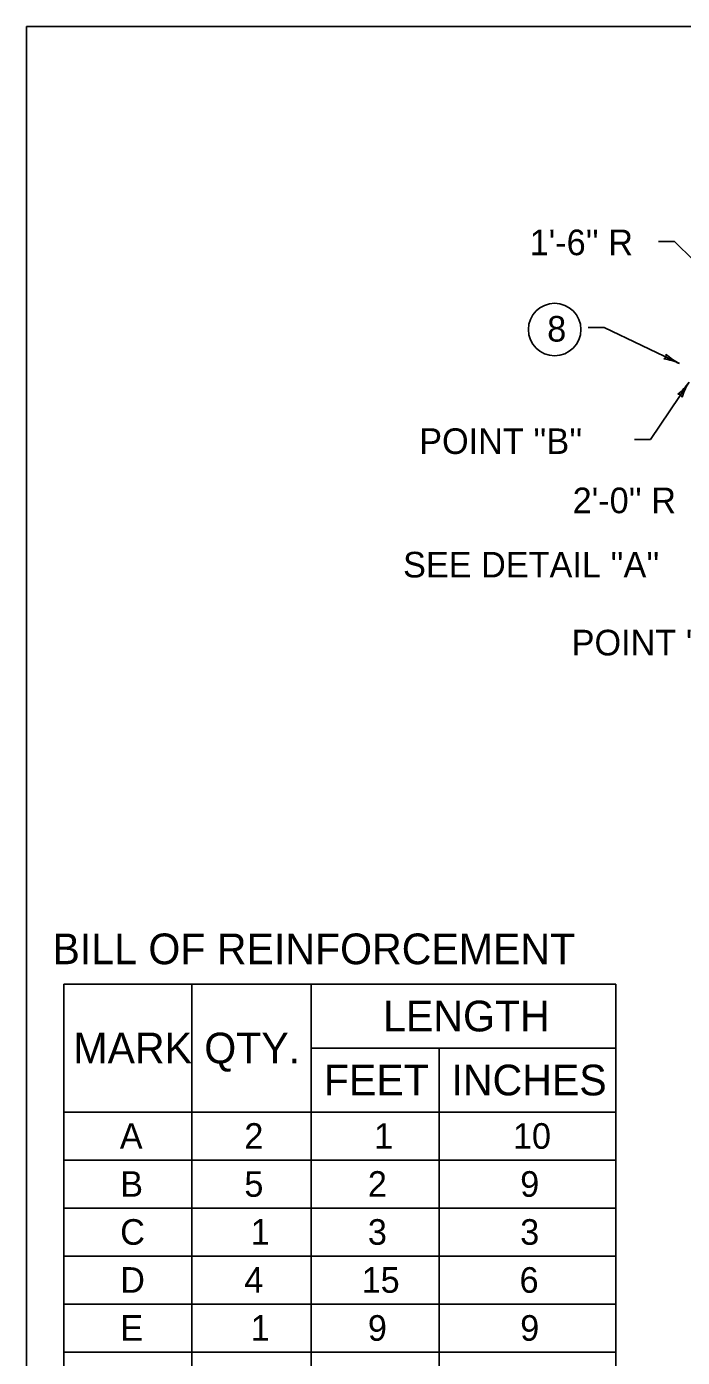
# Model space of a CAD drawing. Extents: x 1007 to 1035.5, y 1000.5 to 1021.5.
# Drawn here: x 1007 to 1012.12, y 1011.1 to 1021.5 of the extents above; entities that cross this region are included whole.
import ezdxf

# ---------------------------------------------------------------- set-up
doc = ezdxf.new("R2010")
doc.units = 0
for name, color, linetype in [('Level 1', 7, 'Continuous'), ('Level 10', 7, 'Continuous'), ('Level 11', 7, 'Continuous')]:
    doc.layers.add(name, color=color, linetype=linetype)

msp = doc.modelspace()

# ---------------------------------------------------------------- linework, layer by layer
at = {"layer": 'Level 1'}
for p, q in [((1012.061, 1019.82), (1011.936, 1019.82)), ((1012.925, 1018.971), (1012.061, 1019.82)), ((1011.388, 1019.149), (1011.513, 1019.149)), ((1011.513, 1019.149), (1012.1, 1018.868)), ((1012.175, 1018.721), (1011.873, 1018.275)), ((1011.748, 1018.275), (1011.873, 1018.275)), ((1007.292, 1014.019), (1007.292, 1000.644)), ((1007.292, 1014.019), (1011.602, 1014.019)), ((1008.292, 1014.019), (1008.292, 1000.644)), ((1009.222, 1014.019), (1009.222, 1000.644)), ((1011.602, 1014.019), (1011.602, 1000.644)), ((1009.222, 1013.519), (1011.602, 1013.519)), ((1010.222, 1013.519), (1010.222, 1000.644)), ((1007.292, 1013.019), (1008.292, 1013.019)), ((1008.292, 1013.019), (1009.222, 1013.019)), ((1009.222, 1013.019), (1010.222, 1013.019)), ((1010.222, 1013.019), (1011.602, 1013.019)), ((1007.292, 1012.644), (1009.347, 1012.644)), ((1009.127, 1012.644), (1010.317, 1012.644)), ((1010.162, 1012.644), (1011.602, 1012.644)), ((1007.292, 1012.269), (1011.602, 1012.269)), ((1007.292, 1011.894), (1011.602, 1011.894)), ((1007.292, 1011.519), (1011.602, 1011.519)), ((1007.292, 1011.144), (1011.602, 1011.144))]:
    msp.add_line(p, q, dxfattribs=at)
msp.add_circle((1011.125, 1019.133), 0.205, dxfattribs=at)
for centre, radius, start, end in [((1011.966, 1018.932), 0.0313, 293.1582, 15.2749), ((1011.931, 1018.515), 0.391, 64.3836, 83.0524), ((1012.269, 1019.22), 0.391, 225.7308, 244.3775), ((1011.931, 1018.515), 0.391, 64.3714, 64.3836), ((1011.851, 1018.94), 0.391, 307.2913, 325.938), ((1012.499, 1018.502), 0.391, 145.9442, 164.6129), ((1012.092, 1018.598), 0.0313, 14.7188, 96.8354)]:
    msp.add_arc(centre, radius, start, end, dxfattribs=at)
at = {"layer": 'Level 10'}
for q in [(1007, 1000.5), (1035.5, 1021.5)]:
    msp.add_line((1007, 1021.5), q, dxfattribs=at)
at = {"layer": 'Level 11'}
msp.add_lwpolyline([(1007, 1000.5), (1035.5, 1000.5), (1035.5, 1021.5), (1007, 1021.5)], close=True, dxfattribs=at)

# ---------------------------------------------------------------- texts
at = {"layer": 'Level 1'}
for s, height, p in [("1'-6'' R", 0.2, (1010.93, 1019.714)), ('8', 0.2, (1011.067, 1019.039)), ("POINT ''B''", 0.2, (1010.067, 1018.161)), ("2'-0'' R", 0.2, (1011.266, 1017.698)), ("SEE DETAIL ''A''", 0.2, (1009.941, 1017.196)), ("POINT ''C''", 0.2, (1011.258, 1016.587)), ('BILL OF REINFORCEMENT', 0.24, (1007.202, 1014.174)), ('LENGTH', 0.24, (1009.785, 1013.649)), ('MARK', 0.24, (1007.365, 1013.399)), ('QTY.', 0.24, (1008.388, 1013.399)), ('INCHES', 0.24, (1010.319, 1013.149)), ('FEET', 0.24, (1009.322, 1013.149)), ('A', 0.2, (1007.728, 1012.732)), ('2', 0.2, (1008.701, 1012.732)), ('1', 0.2, (1009.715, 1012.732)), ('10', 0.2, (1010.799, 1012.732)), ('2', 0.2, (1009.666, 1012.357)), ('9', 0.2, (1010.856, 1012.357)), ('B', 0.2, (1007.731, 1012.357)), ('5', 0.2, (1008.701, 1012.357)), ('C', 0.2, (1007.731, 1011.982)), ('1', 0.2, (1008.75, 1011.982)), ('3', 0.2, (1009.666, 1011.982)), ('3', 0.2, (1010.856, 1011.982)), ('D', 0.2, (1007.731, 1011.607)), ('4', 0.2, (1008.701, 1011.607)), ('15', 0.2, (1009.617, 1011.607)), ('6', 0.2, (1010.851, 1011.607)), ('E', 0.2, (1007.732, 1011.232)), ('1', 0.2, (1008.75, 1011.232)), ('9', 0.2, (1009.666, 1011.232)), ('9', 0.2, (1010.856, 1011.232))]:
    msp.add_text(s, height=height, dxfattribs=at).set_placement(p)

doc.saveas('drawing.dxf')
